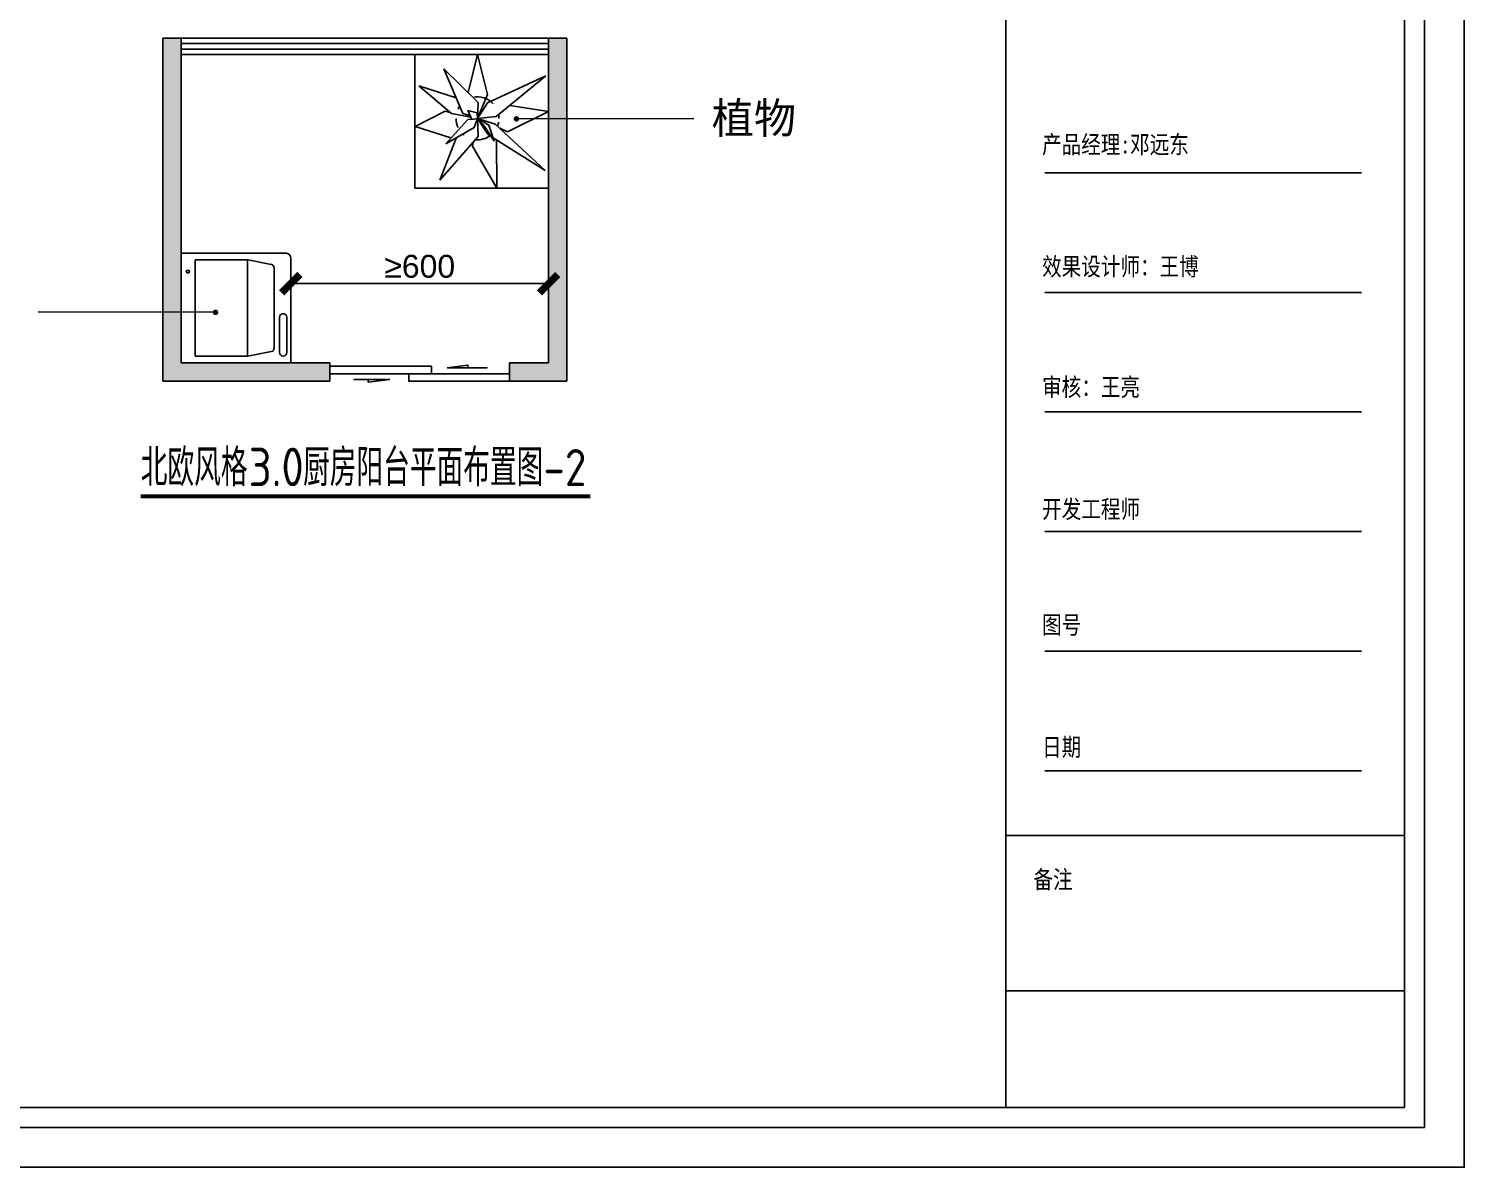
# Model space of a CAD drawing. Extents: x 96704 to 336282, y 34580 to 122302.
# Drawn here: x 200622 to 208465, y 56699 to 62920 of the extents above; entities that cross this region are included whole.
import ezdxf

# ---------------------------------------------------------------- set-up
doc = ezdxf.new("R2010")
doc.units = 0
doc.header["$LTSCALE"] = 1000
doc.header["$MEASUREMENT"] = 0
for name, color, linetype in [('A-WINDOW-门窗', 153, 'Continuous'), ('DIM_SYMB', 3, 'Continuous'), ('FF-PLANTS', 86, 'Continuous'), ('PM-家具', 146, 'Continuous'), ('PUB_DIM', 3, 'Continuous'), ('PUB_TEXT', 7, 'Continuous'), ('WINDOW', 4, 'Continuous'), ('活动家具', 7, 'Continuous')]:
    doc.layers.add(name, color=color, linetype=linetype)
doc.styles.add('_TCH_DIM', font='SIMPLEX', dxfattribs={"bigfont": 'GBCBIG'})
doc.styles.add('ar', font='arial.ttf')
doc.styles.get("Standard").update_dxf_attribs({"font": 'gbenor.shx', "bigfont": 'gbcbig.shx'})
doc.styles.add('WJ', font='', dxfattribs={"width": 0.8, "height": 135})
doc.styles.get('WJ').set_extended_font_data('FangSong_GB2312')
doc.dimstyles.new('1-50', dxfattribs={"dimscale": 50, "dimtxt": 2.5, "dimasz": 2, "dimexe": 2, "dimexo": 2.5, "dimgap": 0.6, "dimtad": 1, "dimdec": 0, "dimrnd": 0.005, "dimzin": 0, "dimdsep": 46, "dimtxsty": 'ar', "dimblk": 'ARCHTICK', "dimcen": 0.125, "dimclrd": 44, "dimclre": 44, "dimclrt": 50, "dimadec": 0, "dimazin": 0, "dimtfac": 1, "dimtdec": 0, "dimtix": 1, "dimtmove": 1, "dimatfit": 3, "dimldrblk": 'DOT', "dimfxl": 1, "dimtvp": 1, "dimtolj": 1, "dimtzin": 0, "dimarcsym": 0})
doc.dimstyles.new('ISO-25', dxfattribs={"dimtxt": 2.5, "dimasz": 2.5, "dimexe": 1.25, "dimexo": 0.625, "dimtad": 1, "dimtxsty": 'Standard', "dimcen": 2.5, "dimadec": 0, "dimazin": 0, "dimtfac": 1, "dimtmove": 0, "dimatfit": 3, "dimfxl": 1, "dimarcsym": 0})

# ---------------------------------------------------------------- blocks, each defined once
blk = doc.blocks.new('5465473657687')
at = {"linetype": 'Continuous'}
for p, q in [((-145873.4, -64015.9), (-145873.4, -63285.9)), ((-145873.4, -63285.9), (-145143.4, -63285.9)), ((-145143.4, -63285.9), (-145143.4, -64015.9)), ((-145143.4, -64015.9), (-145873.4, -64015.9))]:
    blk.add_line(p, q, dxfattribs=at)
at = {"layer": 'FF-PLANTS'}
for p, q in [((-145531.8, -63285.9), (-145583.4, -63493.8)), ((-145477.5, -63504.5), (-145531.8, -63285.9)), ((-145716.1, -63363.1), (-145611.8, -63607.4)), ((-145527.5, -63548.8), (-145716.1, -63363.1)), ((-145851.8, -63457.4), (-145673.2, -63608.8)), ((-145647.9, -63522.7), (-145851.8, -63457.4)), ((-145157.5, -63403.1), (-145477.5, -63550.2)), ((-145430.4, -63624.5), (-145157.5, -63403.1)), ((-145531.8, -63634.5), (-145477.5, -63504.5)), ((-145707.5, -63596), (-145872.6, -63679.4)), ((-145681.6, -63601.7), (-145707.5, -63596)), ((-145673.2, -63608.8), (-145567.5, -63628)), ((-145611.8, -63607.4), (-145570.7, -63621.3)), ((-145584.7, -63591.7), (-145561.8, -63640.3)), ((-145533.2, -63604.5), (-145584.7, -63591.7)), ((-145531.8, -63634.5), (-145533.2, -63604.5)), ((-145531.8, -63634.5), (-145527.5, -63548.8)), ((-145477.5, -63550.2), (-145531.8, -63634.5)), ((-145367.5, -63707.4), (-145143.1, -63596.6)), ((-145143.1, -63596.6), (-145355.2, -63563.6)), ((-145872.6, -63679.4), (-145677.5, -63740.3)), ((-145584.7, -63641.7), (-145704.7, -63774.6)), ((-145704.7, -63774.6), (-145550.4, -63684.5)), ((-145562.5, -63638.7), (-145584.7, -63641.7)), ((-145561.8, -63640.3), (-145531.8, -63634.5)), ((-145550.4, -63684.5), (-145531.8, -63634.5)), ((-145531.8, -63634.5), (-145430.4, -63624.5)), ((-145527.5, -63733.1), (-145531.8, -63634.5)), ((-145434.6, -63666), (-145531.8, -63634.5)), ((-145531.8, -63634.5), (-145476.1, -63721.7)), ((-145468.9, -63671.7), (-145531.8, -63634.5)), ((-145531.8, -63634.5), (-145491.8, -63681.7)), ((-145491.8, -63681.7), (-145440.4, -63758.8)), ((-145440.4, -63758.8), (-145468.9, -63671.7)), ((-145161.7, -63918.9), (-145434.6, -63666)), ((-145410.5, -63688.3), (-145367.5, -63707.4)), ((-145737.5, -63971.7), (-145527.5, -63733.1)), ((-145648.7, -63741.9), (-145737.5, -63971.7)), ((-145555.1, -63764.4), (-145558.9, -63786)), ((-145476.1, -63721.7), (-145457.2, -63733.5)), ((-145446.4, -63740.3), (-145161.7, -63918.9)), ((-145426.1, -64015.9), (-145427.5, -63752.2)), ((-145558.9, -63786), (-145426.1, -64015.9))]:
    blk.add_line(p, q, dxfattribs=at)
for start, end in [(42.63109, 102.27584), (145.60513, 155.15114), (0, 10.97864), (180, 205.69728), (338.70194, 349.807), (227.04281, 231.93065), (264.33744, 307.18049)]:
    blk.add_arc((-145531.8, -63634.5), 117.2, start, end, dxfattribs=at)
blk = doc.blocks.new('_ArchTick')
at = {"color": 0, "linetype": 'ByBlock', "const_width": 0.4}
blk.add_lwpolyline([(-0.5, -0.5), (0.5, 0.5)], dxfattribs=at)
blk = doc.blocks.new('*D52')
at = {"layer": 'A-WINDOW-门窗', "color": 3, "lineweight": -2, "transparency": 16777216}
for p, q in [((202053.9, 61504.4), (202053.9, 61627)), ((203462.1, 61466.5), (203462.1, 61627)), ((203462.1, 61527), (202053.9, 61527))]:
    blk.add_line(p, q, dxfattribs=at)
at = {"layer": 'Defpoints', "color": 0, "transparency": 16777216}
for p in [(202053.9, 61527), (202053.9, 61379.4), (203462.1, 61341.5)]:
    blk.add_point(p, dxfattribs=at)
at = {"layer": 'A-WINDOW-门窗', "color": 3, "lineweight": -2, "transparency": 16777216, "xscale": 100, "yscale": 100, "zscale": 100, "rotation": 180}
blk.add_blockref('_ArchTick', (202053.9, 61527), dxfattribs=at)
at = {"layer": 'A-WINDOW-门窗', "color": 3, "lineweight": -2, "transparency": 16777216, "xscale": 100, "yscale": 100, "zscale": 100}
blk.add_blockref('_ArchTick', (203462.1, 61527), dxfattribs=at)
at = {"layer": 'A-WINDOW-门窗', "color": 255, "transparency": 16777216, "insert": (202758, 61620.8), "char_height": 125, "attachment_point": 5, "style": 'ar'}
blk.add_mtext('\\A1;≥600', dxfattribs=at)
blk = doc.blocks.new('_Dot')
at = {"color": 0, "linetype": 'ByBlock', "lineweight": -2}
blk.add_line((-0.5, 0), (-1, 0), dxfattribs=at)
at = {"color": 0, "linetype": 'ByBlock', "const_width": 0.5}
blk.add_lwpolyline([(-0.25, 0, 1), (0.25, 0, 1)], format="xyb", close=True, dxfattribs=at)
blk = doc.blocks.new('567548768768')
for p, q in [((-77055.6, -61177.3), (-77055.5, -60606.2)), ((-76822, -60614.7), (-76948.9, -60638.9)), ((-76819.2, -60614.4), (-76819.2, -61140.2)), ((-76532, -60614.4), (-76818.4, -60614.4)), ((-76532, -61140.2), (-76532, -60614.4)), ((-76964.7, -60658), (-76964.7, -61096.4)), ((-77034.1, -60928.2), (-77034.1, -61120.3)), ((-77014.5, -60908.7), (-77012.9, -60908.7)), ((-76993.2, -60928.2), (-76993.2, -61120.3)), ((-77026.5, -61177.3), (-76484.8, -61177.3)), ((-76821, -61139.9), (-76948.9, -61115.5)), ((-76817.3, -61140.2), (-76532, -61140.2))]:
    blk.add_line(p, q)
at = {"linetype": 'Continuous'}
for p, q in [((-77031.2, -60577.3), (-76455.6, -60577.3)), ((-76455.6, -61177.3), (-77055.6, -61177.3))]:
    blk.add_line(p, q, dxfattribs=at)
at = {"extrusion": (0, 0, -1)}
for centre, major_axis, start_param, end_param in [((-77026.2, -60606.2), (-20.7, 20.7), 5.497787, 6.898523), ((-76944.8, -60657.9), (13.8, 13.8), 3.926991, 5.310051), ((-76492.6, -60678.1), (-5.87, 5.87), 1.570796326794896, 7.853981633974483), ((-77014.2, -60928.1), (13.8, 13.8), 3.926991, 5.497787), ((-77012.5, -60928.1), (13.8, 13.8), -0.785398, 0.785398), ((-76944.8, -61096.3), (-13.8, 13.8), 4.117675, 5.497787), ((-76944.8, -61096.3), (-13.8, 13.8), 4.117675, 5.497787), ((-77014.2, -61120.3), (-13.8, 13.8), 3.926991, 5.497787), ((-77012.5, -61120.3), (13.8, 13.8), 0.785398, 2.356195)]:
    blk.add_ellipse(centre, major_axis=major_axis, ratio=1, start_param=start_param, end_param=end_param, dxfattribs=at)

msp = doc.modelspace()

# ---------------------------------------------------------------- hatches: boundary and pattern name
at = {"layer": '活动家具'}
h = msp.add_hatch(dxfattribs=at)
h.set_pattern_fill('钢筋混凝土', color=251, scale=10, angle=180)
h.set_pattern_definition([(225, (2426.22, 15455.498), (17.6776695, -17.6776695), []), (230, (2426.22, 15455.5), (-71.726018, 6.275213), [7.5, -82.5]), (175, (2426.22, 15455.5), (13.875133, -75.219213), [6, -66]), (280.4514, (2420.24, 15456.02), (-57.850938, -68.943954), [6.37402, -70.11421]), (226.1842, (2426.22, 15435.5), (-106.724105, 16.5519), [11.25, -123.75]), (276.6356, (2417.33, 15436.88), (-93.46627, -97.411787), [9.56103, -105.1713]), (171.1842, (2426.22, 15435.5), (-93.466195, -97.41186), [9, -99]), (201, (2416.22, 15440.5), (-59.690705, 40.261889), [7.5, -82.5]), (146, (2416.22, 15440.5), (-24.331533, -72.515005), [6, -66]), (251.4514, (2411.246, 15443.85), (-84.022263, -32.25305), [6.37402, -70.11421]), (217.5, (2426.22, 15455.498), (-1.2159855, -33.2893854), [0, -65.2, 0, -67, 0, -66.25]), (187.5, (2426.22, 15455.5), (-26.306954, -39.441171), [0, -38.2, 0, -63.7, 0, -25.25]), (147.5, (2448.52, 15455.498), (-53.3822436, 2.255487), [0, -25, 0, -78, 0, -103.5]), (137.5, (2458.52, 15455.5), (-58.318617, -10.010498), [0, -32.5, 0, -51.8, 0, -73.5])])
h.paths.add_polyline_path([(202266.1, 61093.9), (201454, 61093.9), (201454, 62868.6), (201354, 62868.6), (201354, 60993.9), (202266.1, 60993.9)])
h.paths.add_polyline_path([(203562.1, 62868.6), (203462.1, 62868.6), (203462.1, 62467.9), (203462.3, 62467.9), (203462.1, 62467.8), (203462.1, 61093.9), (203248.3, 61093.9), (203248.3, 60993.9), (203562.1, 60993.9)])

# ---------------------------------------------------------------- linework, layer by layer
at = {"color": 251}
for p, q in [((208247.7, 56917), (208247.7, 67729.4)), ((192806.6, 56917), (208247.7, 56917))]:
    msp.add_line(p, q, dxfattribs=at)
for p, q in [((205960.9, 57025.9), (205960.9, 67620.5)), ((208138.8, 57025.9), (208138.8, 67620.5)), ((206173.2, 62132.8), (207904, 62132.8)), ((206173.2, 61479.4), (207904, 61479.4)), ((206173.2, 60826.1), (207904, 60826.1)), ((206173.2, 60172.7), (207904, 60172.7)), ((206173.2, 59519.3), (207904, 59519.3)), ((206173.2, 58866), (207904, 58866)), ((205960.9, 58511.4), (208138.8, 58511.4)), ((205960.9, 57663.8), (208138.8, 57663.8)), ((192915.5, 57025.9), (208138.8, 57025.9))]:
    msp.add_line(p, q)
at = {"linetype": 'Continuous'}
for p, q in [((201354, 62868.6), (201354, 60993.9)), ((201354, 62868.6), (201454, 62868.6)), ((201454, 61093.9), (201454, 62868.6)), ((203462.1, 61093.9), (203462.1, 62868.6)), ((203462.1, 62868.6), (203562.1, 62868.6)), ((203562.1, 60993.9), (203562.1, 62868.6)), ((202266.1, 61093.9), (201454, 61093.9)), ((202266.1, 60993.9), (202266.1, 61093.9)), ((203462.1, 61093.9), (203248.3, 61093.9)), ((203248.3, 60993.9), (203248.3, 61093.9)), ((202266.1, 60993.9), (201354, 60993.9)), ((203562.1, 60993.9), (203248.3, 60993.9))]:
    msp.add_line(p, q, dxfattribs=at)
msp.add_lwpolyline([(192557.6, 56699.2), (208465.5, 56699.2), (208465.5, 67947.2), (192557.6, 67947.2)], close=True)
at = {"layer": 'DIM_SYMB', "const_width": 21}
msp.add_lwpolyline([(201233.7, 60365.1), (203690.8, 60365.1)], dxfattribs=at)
at = {"layer": 'WINDOW'}
for p, q in [((201454, 62868.6), (203462.1, 62868.6)), ((201454, 62838.6), (203462.1, 62838.6)), ((201454, 62808.6), (203462.1, 62808.6)), ((201454, 62778.6), (203462.1, 62778.6))]:
    msp.add_line(p, q, dxfattribs=at)
for points in [[(202266.1, 61075.8), (202821.6, 61075.8), (202821.6, 61034.8), (202266.1, 61034.8)], [(203248.3, 61034.8), (202699.4, 61034.8), (202699.4, 60993.9), (203248.3, 60993.9)]]:
    msp.add_lwpolyline(points, close=True, dxfattribs=at)
for points in [[(202908.4, 61067.2), (203021.2, 61081.6), (203021.2, 61067.2), (203125.7, 61067.2), (202908.4, 61067.2)], [(202594.7, 61002.5), (202477.1, 60988.1), (202477.1, 61002.5), (202399.6, 61002.5), (202594.7, 61002.5)]]:
    msp.add_lwpolyline(points, dxfattribs=at)

# ---------------------------------------------------------------- block references
at = {"layer": 'PM-家具'}
msp.add_blockref('5465473657687', (348605.4, 126064.5), dxfattribs=at)
at = {"layer": 'PM-家具', "xscale": -1}
msp.add_blockref('567548768768', (124998.3, 122271.2), dxfattribs=at)

# ---------------------------------------------------------------- texts
at = {"attachment_point": 1, "style": 'WJ'}
for s, insert, char_height, width in [('{\\fSimSun|b0|i0|c134|p2;产品经理:邓远东}', (206158.7, 62336.4), 98.005, 1192.258), ('{\\fSimSun|b0|i0|c134|p2;效果设计师：王博}', (206158.7, 61669.5), 98.005, 1224.865), ('{\\fSimSun|b0|i0|c134|p2;审核：王亮}', (206158.7, 61011.1), 98.005, 586.24), ('{\\fSimSun|b0|i0|c134|p2;开发工程师}', (206158.7, 60344.2), 98.005, 586.24), ('图号', (206158.7, 59711.5), 98, 586.24), ('日期', (206158.7, 59044.6), 98, 586.24), ('{\\fSimSun|b0|i0|c134|p2;备注}', (206111.6, 58320.7), 98.005, 781.314)]:
    msp.add_mtext(s, dxfattribs=dict(at, insert=insert, char_height=char_height, width=width))
at = {"layer": 'DIM_SYMB', "color": 7, "insert": (204353.8, 62515.9, 0), "char_height": 168.794, "width": 2249.346, "attachment_point": 1, "style": '_TCH_DIM'}
msp.add_mtext('{\\fMicrosoft YaHei|b0|i0|c134|p34;植物}', dxfattribs=at)
at = {"layer": 'PUB_TEXT'}
for s, height, p in [('北欧风格', 202.55, (201233.7, 60420.5)), ('厨房阳台平面布置图-2', 202.553, (202120.9, 60420.5)), ('3.0', 210, (201823.4, 60420.5))]:
    msp.add_text(s, height=height, dxfattribs=at).set_placement(p)

# ---------------------------------------------------------------- dimensions: what is measured, and where the dimension line sits
at = {"layer": 'A-WINDOW-门窗', "color": 9}
dim = msp.add_linear_dim(base=(202053.9, 61527), p1=(203462.1, 61341.5), p2=(202053.9, 61379.4), text='≥600', dimstyle='1-50', override={"dimclrd": 3, "dimclre": 3, "dimclrt": 255}, dxfattribs=at)
dim.commit()
dim.dimension.update_dxf_attribs({"geometry": '*D52', "text_midpoint": (202758, 61620.8)})

# ---------------------------------------------------------------- leaders
at = {"layer": 'PUB_DIM'}
for points in [[(203286.2, 62427.3, 0), (204255.3, 62429.4, 0)], [(201642.3, 61370.2, 0), (200673.2, 61372.3, 0)]]:
    msp.add_leader(points, dimstyle='ISO-25', override={"dimscale": 0, "dimasz": 120, "dimtad": 0, "dimldrblk": 'DotSmall', "dimfxl": 100, "dimfxlon": 1, "dimarcsym": 1}, dxfattribs=at)

doc.saveas('drawing.dxf')
